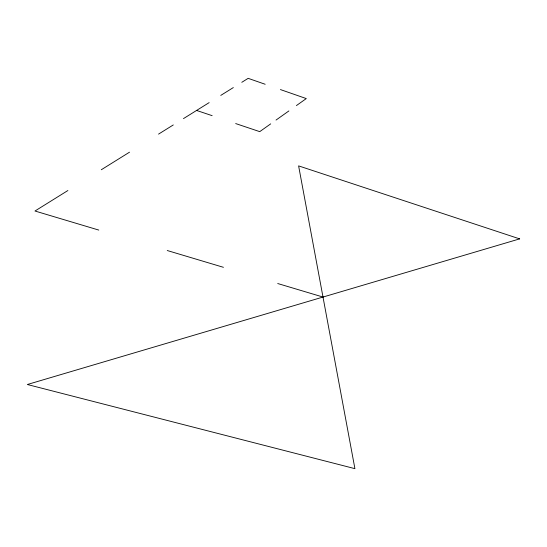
<?xml version="1.0" encoding="UTF-8"?>
<svg xmlns="http://www.w3.org/2000/svg" width="547" height="547" viewBox="0 0 547 547"><rect width="100%" height="100%" fill="white"/><g stroke="black" fill="none" stroke-linecap="round" stroke-linejoin="round"><path stroke-width="0.82" d="M270.697 123.861L259.743 131.642L235.675 123.567M276.05 120.053L288.884 110.938M296.412 105.585L306.286 98.576L280.426 89.571M67.896 190.527L34.981 211.012L98.781 230.075M101.298 169.748L129.53 152.175M158.548 134.118L173.283 124.948M183.471 118.61L209.152 102.624M220.762 95.404L233.323 87.588M241.795 82.31L248.167 78.344L265.172 84.265M167.252 250.526L223.436 267.312M277.712 283.524L323.003 297.048M196.585 110.446L212.14 115.663M519.65 238.882L27.35 384.507L354.914 468.656L298.607 165.885L519.65 238.882"/></g></svg>
